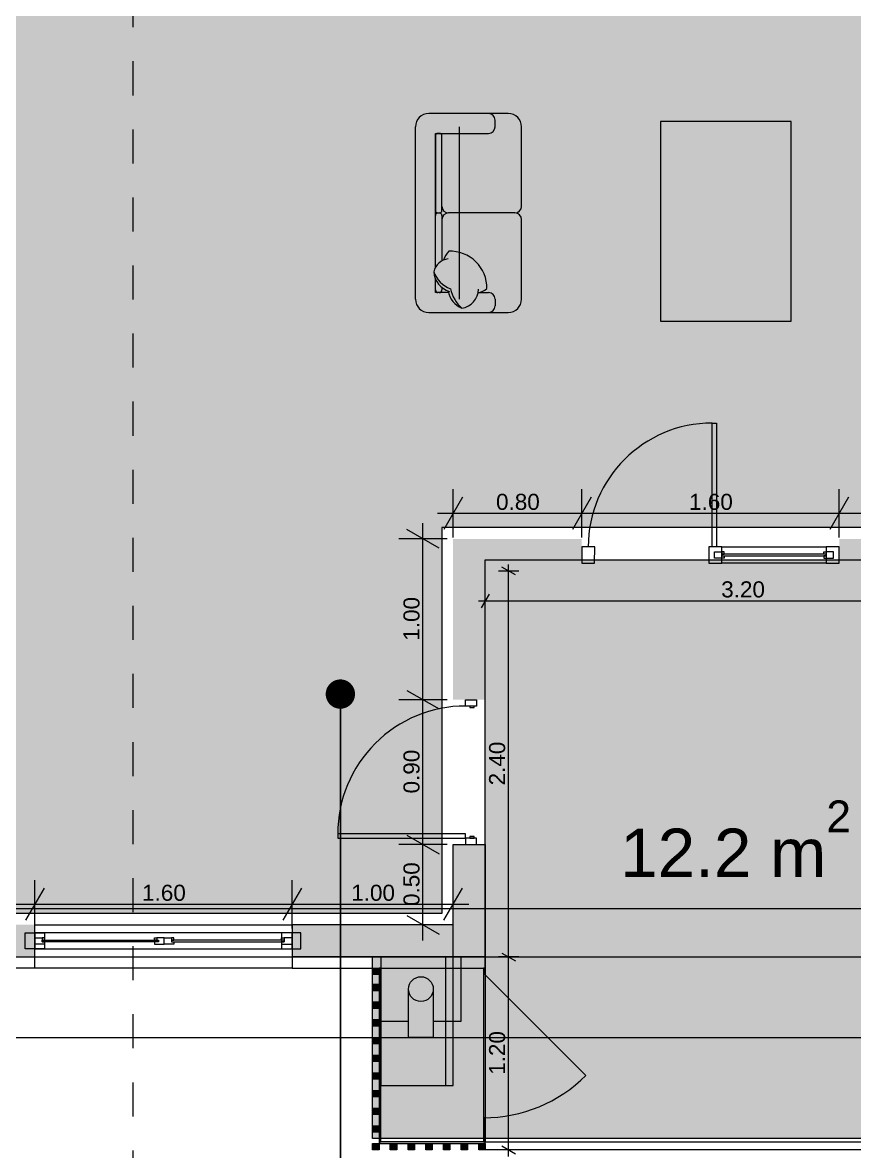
# Model space of a CAD drawing. Header units: millimetres. Extents: x 475616349 to 476941521, y 4620115302 to 4621446928.
# Drawn here: x 476519162 to 476524333, y 4620463601 to 4620470621 of the extents above; entities that cross this region are included whole.
import ezdxf

# ---------------------------------------------------------------- set-up
doc = ezdxf.new("R2010")
doc.units = ezdxf.units.MM
doc.header["$MEASUREMENT"] = 0
doc.set_wipeout_variables(frame=1)
doc.linetypes.add('Dashed', pattern=[423.333333, 211.666667, -211.666667])
doc.linetypes.add('Wipeout_Contour', pattern=[1000, 0, -1000])
for name, color, linetype, lineweight in [('2D Drafting - General_Pen_No__1_Pen_No__7', 7, 'Continuous', 0), ('2D Drafting - General_Pen_No__250_Pen_No__7_Pen_No__250', 7, 'Continuous', 0), ('2D Drafting - General_Pen_No__250_Pen_No__7_Pen_No__7', 7, 'Continuous', 0), ('2D Drafting - General_Pen_No__7_Pen_No__7_Pen_No__7', 7, 'Continuous', 0), ('Doors_Pen_No__7_Pen_No__7_Pen_No__7', 7, 'Continuous', 0), ('G-Anno-Nplt_Pen_No__151', 151, 'Continuous', 0), ('G-Anno-Nplt_Pen_No__255', 255, 'Continuous', 0), ('G-Anno-Nplt_Pen_No__4', 7, 'Continuous', 0), ('G-Anno-Nplt_Pen_No__7', 7, 'Continuous', 0), ('gegmebi_Pen_No__1_Pen_No__7', 7, 'Continuous', 0), ('kar-panjara_Pen_No__7_Pen_No__7_Pen_No__7', 7, 'Continuous', 0), ('New_0_Pen_No__7', 7, 'Continuous', 0), ('New_2D Drafting - General_Pen_No__250_Pen_No__7_Pen_No__255', 255, 'Continuous', 0), ('New_2D Drafting - General_Pen_No__2_Pen_No__250', 7, 'Continuous', 0), ('New_2D Drafting - General_Pen_No__30_Pen_No__9_Pen_No__9_Pen_No__255', 255, 'Continuous', 0), ('New_2D Drafting - General_Pen_No__30_Pen_No__9_Pen_No__9_Pen_No__7', 7, 'Continuous', 0), ('New_reg_nak_Pen_No__250', 7, 'Continuous', 0), ('New_reg_nak_Pen_No__7', 7, 'Continuous', 0), ('New_shenobebi_Pen_No__1', 1, 'Continuous', 0), ('New_Structural - Bearing_Pen_No__250', 7, 'Continuous', 0), ('New_zoma_Pen_No__1', 1, 'Continuous', 0), ('New_zoma_Pen_No__4', 7, 'Continuous', 0), ('New_zoma_Pen_No__7', 7, 'Continuous', 0), ('zoma_Pen_No__142', 142, 'Continuous', 0), ('zoma_Pen_No__4', 7, 'Continuous', 0), ('zoma_Pen_No__5_Pen_No__5', 5, 'Continuous', 0)]:
    doc.layers.add(name, color=color, linetype=linetype, lineweight=lineweight)
doc.layers.add('New_zoma', color=7, linetype='Continuous')
doc.layers.add('zoma', color=7, linetype='Continuous')
doc.styles.add('GENERATED_STYLE_1', font='arial.ttf')
doc.styles.add('GENERATED_STYLE_2', font='arial.ttf')
doc.dimstyles.new('GENERATED_STYLE__1', dxfattribs={"dimtxt": 200, "dimasz": 64.421331, "dimexe": 0.18, "dimexo": 3, "dimgap": 0.09, "dimtad": 1, "dimtih": 1, "dimtoh": 1, "dimlfac": 0.001, "dimzin": 0, "dimdsep": 46, "dimtxsty": 'GENERATED_STYLE_2', "dimblk": 'ARROWHEAD_2', "dimblk1": 'ARROWHEAD_2', "dimblk2": 'ARROWHEAD_2', "dimcen": 0.09, "dimclrd": 142, "dimclre": 142, "dimclrt": 142, "dimadec": 0, "dimazin": 0, "dimtfac": 1, "dimtdec": 4, "dimtmove": 0, "dimatfit": 3, "dimfxl": 1, "dimtolj": 1, "dimtzin": 0, "dimarcsym": 0})
doc.dimstyles.new('GENERATED_STYLE__18', dxfattribs={"dimtxt": 100, "dimasz": 64.421331, "dimexe": 0.18, "dimexo": 3, "dimgap": 0.09, "dimtad": 1, "dimtih": 1, "dimtoh": 1, "dimlfac": 0.001, "dimzin": 0, "dimdsep": 46, "dimtxsty": 'GENERATED_STYLE_1', "dimblk": 'ARROWHEAD_2', "dimblk1": 'ARROWHEAD_2', "dimblk2": 'ARROWHEAD_2', "dimcen": 0.09, "dimclrd": 7, "dimclre": 7, "dimclrt": 7, "dimadec": 0, "dimazin": 0, "dimtfac": 1, "dimtdec": 4, "dimtmove": 0, "dimatfit": 3, "dimfxl": 1, "dimtolj": 1, "dimtzin": 0, "dimarcsym": 0})
doc.dimstyles.new('GENERATED_STYLE__19', dxfattribs={"dimtxt": 100, "dimasz": 64.421331, "dimexe": 0.18, "dimexo": 3, "dimgap": 0.09, "dimtad": 1, "dimlfac": 0.001, "dimzin": 0, "dimdsep": 46, "dimtxsty": 'GENERATED_STYLE_1', "dimblk": 'ARROWHEAD_2', "dimblk1": 'ARROWHEAD_2', "dimblk2": 'ARROWHEAD_2', "dimcen": 0.09, "dimclrd": 7, "dimclre": 7, "dimclrt": 7, "dimadec": 0, "dimazin": 0, "dimtfac": 1, "dimtdec": 4, "dimtmove": 0, "dimatfit": 3, "dimfxl": 1, "dimtolj": 1, "dimtzin": 0, "dimarcsym": 0})
doc.dimstyles.new('GENERATED_STYLE__41', dxfattribs={"dimtxt": 100, "dimasz": 152, "dimexe": 0.18, "dimexo": 3, "dimgap": 0.09, "dimtad": 1, "dimtih": 1, "dimtoh": 1, "dimlfac": 0.001, "dimzin": 0, "dimdsep": 46, "dimtxsty": 'GENERATED_STYLE_2', "dimblk": 'ARROWHEAD_2', "dimblk1": 'ARROWHEAD_2', "dimblk2": 'ARROWHEAD_2', "dimcen": 0.09, "dimclrd": 7, "dimclre": 7, "dimclrt": 7, "dimadec": 0, "dimazin": 0, "dimtfac": 1, "dimtdec": 4, "dimtmove": 0, "dimatfit": 3, "dimfxl": 1, "dimtolj": 1, "dimtzin": 0, "dimarcsym": 0})
doc.dimstyles.new('GENERATED_STYLE__43', dxfattribs={"dimtxt": 100, "dimasz": 152, "dimexe": 0.18, "dimexo": 3, "dimgap": 0.09, "dimtad": 1, "dimlfac": 0.001, "dimzin": 0, "dimdsep": 46, "dimtxsty": 'GENERATED_STYLE_2', "dimblk": 'ARROWHEAD_2', "dimblk1": 'ARROWHEAD_2', "dimblk2": 'ARROWHEAD_2', "dimcen": 0.09, "dimclrd": 7, "dimclre": 7, "dimclrt": 7, "dimadec": 0, "dimazin": 0, "dimtfac": 1, "dimtdec": 4, "dimtmove": 0, "dimatfit": 3, "dimfxl": 1, "dimtolj": 1, "dimtzin": 0, "dimarcsym": 0})
doc.dimstyles.new('GENERATED_STYLE__47', dxfattribs={"dimtxt": 0.18, "dimasz": 364.8, "dimexe": 0.18, "dimexo": 0.0625, "dimgap": 0.09, "dimtad": 0, "dimtih": 1, "dimtoh": 1, "dimdec": 4, "dimzin": 0, "dimdsep": 46, "dimcen": 0.09, "dimadec": 0, "dimazin": 0, "dimtfac": 1, "dimtdec": 4, "dimtmove": 0, "dimatfit": 3, "dimldrblk": 'ARROWHEAD_11', "dimfxl": 1, "dimtolj": 1, "dimtzin": 0, "dimarcsym": 0})
doc.dimstyles.new('GENERATED_STYLE__53', dxfattribs={"dimtxt": 279.999995, "dimasz": 64.421331, "dimexe": 0.18, "dimexo": 3, "dimgap": 0.09, "dimtad": 1, "dimlfac": 0.001, "dimzin": 0, "dimdsep": 46, "dimtxsty": 'GENERATED_STYLE_1', "dimblk": 'ARROWHEAD_2', "dimblk1": 'ARROWHEAD_2', "dimblk2": 'ARROWHEAD_2', "dimcen": 0.09, "dimclrd": 1, "dimclre": 1, "dimclrt": 1, "dimadec": 0, "dimazin": 0, "dimtfac": 1, "dimtdec": 4, "dimtmove": 2, "dimatfit": 3, "dimfxl": 1, "dimtolj": 1, "dimtzin": 0, "dimarcsym": 0})

# ---------------------------------------------------------------- blocks, each defined once
blk = doc.blocks.new('*D1349', base_point=(476577134.1, 4620325125.7))
at = {"layer": 'New_zoma_Pen_No__4', "color": 7, "linetype": 'Continuous', "lineweight": 0, "transparency": 16777216}
for p, q in [((476522038.4, 4620466961), (476522038.4, 4620467088.2)), ((476525238.4, 4620466961), (476525238.4, 4620467088.2)), ((476521996.9, 4620467024.6), (476522038.4, 4620467024.6)), ((476522062.8, 4620467067), (476522013.9, 4620466982.2)), ((476522038.4, 4620467024.6), (476525238.4, 4620467024.6)), ((476525213.9, 4620466982.2), (476525262.8, 4620467067)), ((476525238.4, 4620467024.6), (476525279.8, 4620467024.6))]:
    blk.add_line(p, q, dxfattribs=at)
at = {"layer": 'New_zoma_Pen_No__7', "color": 7, "lineweight": 0, "transparency": 16777216, "insert": (476523505.3, 4620467044.6), "char_height": 100, "attachment_point": 7, "style": 'GENERATED_STYLE_1'}
blk.add_mtext('\\A1;{\\pql;\\fArial|b0|i0|c0|p34;3.20}', dxfattribs=at)
blk = doc.blocks.new('ARROWHEAD_2')
at = {"color": 0, "linetype": 'Continuous', "lineweight": 0}
for p, q in [((-0.378, -0.655), (0.378, 0.655)), ((0, 0), (-1, 0))]:
    blk.add_line(p, q, dxfattribs=at)
blk = doc.blocks.new('*D1378', base_point=(476577134.1, 4620325125.7))
at = {"layer": 'New_zoma_Pen_No__4', "color": 7, "linetype": 'Continuous', "lineweight": 0, "transparency": 16777216}
for p, q in [((476522247, 4620464810), (476522119.8, 4620464810)), ((476522141, 4620464834.4), (476522225.8, 4620464785.5)), ((476522183.4, 4620463610), (476522183.4, 4620464810)), ((476522247, 4620463610), (476522119.8, 4620463610)), ((476522141, 4620463634.5), (476522225.8, 4620463585.5)), ((476522183.4, 4620463568.6), (476522183.4, 4620463610))]:
    blk.add_line(p, q, dxfattribs=at)
at = {"layer": 'New_zoma_Pen_No__7', "color": 7, "lineweight": 0, "transparency": 16777216, "insert": (476522163.4, 4620464077), "char_height": 100, "attachment_point": 7, "rotation": 90, "style": 'GENERATED_STYLE_1'}
blk.add_mtext('\\A1;{\\pql;\\fArial|b0|i0|c0|p34;1.20}', dxfattribs=at)
blk = doc.blocks.new('*D1379', base_point=(476577134.1, 4620325125.7))
at = {"layer": 'New_zoma_Pen_No__4', "color": 7, "linetype": 'Continuous', "lineweight": 0, "transparency": 16777216}
for p, q in [((476522225.8, 4620467185.5), (476522141, 4620467234.4)), ((476522183.4, 4620467210), (476522183.4, 4620467251.4)), ((476522247, 4620467210), (476522119.8, 4620467210)), ((476522183.4, 4620464810), (476522183.4, 4620467210)), ((476522247, 4620464810), (476522119.8, 4620464810)), ((476522141, 4620464834.4), (476522225.8, 4620464785.5))]:
    blk.add_line(p, q, dxfattribs=at)
at = {"layer": 'New_zoma_Pen_No__7', "color": 7, "lineweight": 0, "transparency": 16777216, "insert": (476522163.4, 4620465876.9), "char_height": 100, "attachment_point": 7, "rotation": 90, "style": 'GENERATED_STYLE_1'}
blk.add_mtext('\\A1;{\\pql;\\fArial|b0|i0|c0|p34;2.40}', dxfattribs=at)
blk = doc.blocks.new('*D1388', base_point=(476577134.1, 4620325125.7))
at = {"layer": 'zoma_Pen_No__142', "color": 142, "linetype": 'Continuous', "lineweight": 0, "transparency": 16777216}
for p, q in [((476518438.4, 4620462402), (476518438.4, 4620462529.2)), ((476525338.4, 4620462402), (476525338.4, 4620462529.2)), ((476518462.8, 4620462508), (476518413.9, 4620462423.2)), ((476518438.4, 4620462465.6), (476525338.4, 4620462465.6)), ((476525362.8, 4620462508), (476525313.9, 4620462423.2))]:
    blk.add_line(p, q, dxfattribs=at)
at = {"layer": 'zoma_Pen_No__142', "color": 142, "lineweight": 0, "transparency": 16777216, "insert": (476521622.3, 4620462505.6), "char_height": 200, "attachment_point": 7, "style": 'GENERATED_STYLE_2'}
blk.add_mtext('\\A1;{\\pql;\\fArial CYR|b0|i0|c204|p34;6.90}', dxfattribs=at)
blk = doc.blocks.new('*D1925', base_point=(476577134.1, 4620325125.7))
at = {"layer": 'zoma_Pen_No__4', "color": 7, "linetype": 'Continuous', "lineweight": 0, "transparency": 16777216}
for p, q in [((476518638.4, 4620464987.8), (476518638.4, 4620465287.8)), ((476519238.1, 4620464987.8), (476519238.1, 4620465287.8)), ((476518696.1, 4620465237.8), (476518580.6, 4620465037.8)), ((476519295.9, 4620465237.8), (476519180.4, 4620465037.8)), ((476518540.6, 4620465137.8), (476518638.4, 4620465137.8)), ((476518638.4, 4620465137.8), (476519238.1, 4620465137.8))]:
    blk.add_line(p, q, dxfattribs=at)
at = {"layer": 'zoma_Pen_No__4', "color": 7, "lineweight": 0, "transparency": 16777216, "insert": (476518805.2, 4620465157.8), "char_height": 100, "attachment_point": 7, "style": 'GENERATED_STYLE_2'}
blk.add_mtext('\\A1;{\\pql;\\fArial CYR|b0|i0|c204|p34;0.60}', dxfattribs=at)
blk = doc.blocks.new('*D1926', base_point=(476577134.1, 4620325125.7))
at = {"layer": 'zoma_Pen_No__4', "color": 7, "linetype": 'Continuous', "lineweight": 0, "transparency": 16777216}
for p, q in [((476519238.1, 4620464987.8), (476519238.1, 4620465287.8)), ((476520838.2, 4620464987.8), (476520838.2, 4620465287.8)), ((476519295.9, 4620465237.8), (476519180.4, 4620465037.8)), ((476520895.9, 4620465237.8), (476520780.4, 4620465037.8)), ((476519238.1, 4620465137.8), (476520838.2, 4620465137.8))]:
    blk.add_line(p, q, dxfattribs=at)
at = {"layer": 'zoma_Pen_No__4', "color": 7, "lineweight": 0, "transparency": 16777216, "insert": (476519905.1, 4620465157.8), "char_height": 100, "attachment_point": 7, "style": 'GENERATED_STYLE_2'}
blk.add_mtext('\\A1;{\\pql;\\fArial CYR|b0|i0|c204|p34;1.60}', dxfattribs=at)
blk = doc.blocks.new('*D1927', base_point=(476577134.1, 4620325125.7))
at = {"layer": 'zoma_Pen_No__4', "color": 7, "linetype": 'Continuous', "lineweight": 0, "transparency": 16777216}
for p, q in [((476520838.2, 4620464987.8), (476520838.2, 4620465287.8)), ((476521838.4, 4620464987.8), (476521838.4, 4620465287.8)), ((476520895.9, 4620465237.8), (476520780.4, 4620465037.8)), ((476521780.6, 4620465037.8), (476521896.1, 4620465237.8)), ((476520838.2, 4620465137.8), (476521838.4, 4620465137.8)), ((476521838.4, 4620465137.8), (476521936.2, 4620465137.8))]:
    blk.add_line(p, q, dxfattribs=at)
at = {"layer": 'zoma_Pen_No__4', "color": 7, "lineweight": 0, "transparency": 16777216, "insert": (476521205.2, 4620465157.8), "char_height": 100, "attachment_point": 7, "style": 'GENERATED_STYLE_2'}
blk.add_mtext('\\A1;{\\pql;\\fArial CYR|b0|i0|c204|p34;1.00}', dxfattribs=at)
blk = doc.blocks.new('*D1928', base_point=(476577134.1, 4620325125.7))
at = {"layer": 'zoma_Pen_No__4', "color": 7, "linetype": 'Continuous', "lineweight": 0, "transparency": 16777216}
for p, q in [((476521551.1, 4620465567.7), (476521751.1, 4620465452.2)), ((476521801.1, 4620465510), (476521501.1, 4620465510)), ((476521651.1, 4620465010), (476521651.1, 4620465510)), ((476521551.1, 4620465067.7), (476521751.1, 4620464952.2)), ((476521801.1, 4620465010), (476521501.1, 4620465010)), ((476521651.1, 4620464912.2), (476521651.1, 4620465010))]:
    blk.add_line(p, q, dxfattribs=at)
at = {"layer": 'zoma_Pen_No__4', "color": 7, "lineweight": 0, "transparency": 16777216, "insert": (476521631.1, 4620465126.9), "char_height": 100, "attachment_point": 7, "rotation": 90, "style": 'GENERATED_STYLE_2'}
blk.add_mtext('\\A1;{\\pql;\\fArial CYR|b0|i0|c204|p34;0.50}', dxfattribs=at)
blk = doc.blocks.new('*D1929', base_point=(476577134.1, 4620325125.7))
at = {"layer": 'zoma_Pen_No__4', "color": 7, "linetype": 'Continuous', "lineweight": 0, "transparency": 16777216}
for p, q in [((476521551.1, 4620466467.7), (476521751.1, 4620466352.2)), ((476521801.1, 4620466410), (476521501.1, 4620466410)), ((476521651.1, 4620465510), (476521651.1, 4620466410)), ((476521551.1, 4620465567.7), (476521751.1, 4620465452.2)), ((476521801.1, 4620465510), (476521501.1, 4620465510))]:
    blk.add_line(p, q, dxfattribs=at)
at = {"layer": 'zoma_Pen_No__4', "color": 7, "lineweight": 0, "transparency": 16777216, "insert": (476521631.1, 4620465826.9), "char_height": 100, "attachment_point": 7, "rotation": 90, "style": 'GENERATED_STYLE_2'}
blk.add_mtext('\\A1;{\\pql;\\fArial CYR|b0|i0|c204|p34;0.90}', dxfattribs=at)
blk = doc.blocks.new('*D1930', base_point=(476577134.1, 4620325125.7))
at = {"layer": 'zoma_Pen_No__4', "color": 7, "linetype": 'Continuous', "lineweight": 0, "transparency": 16777216}
for p, q in [((476521651.1, 4620467410), (476521651.1, 4620467507.8)), ((476521751.1, 4620467352.2), (476521551.1, 4620467467.7)), ((476521801.1, 4620467410), (476521501.1, 4620467410)), ((476521651.1, 4620466410), (476521651.1, 4620467410)), ((476521551.1, 4620466467.7), (476521751.1, 4620466352.2)), ((476521801.1, 4620466410), (476521501.1, 4620466410))]:
    blk.add_line(p, q, dxfattribs=at)
at = {"layer": 'zoma_Pen_No__4', "color": 7, "lineweight": 0, "transparency": 16777216, "insert": (476521631.1, 4620466776.9), "char_height": 100, "attachment_point": 7, "rotation": 90, "style": 'GENERATED_STYLE_2'}
blk.add_mtext('\\A1;{\\pql;\\fArial CYR|b0|i0|c204|p34;1.00}', dxfattribs=at)
blk = doc.blocks.new('*D1931', base_point=(476577134.1, 4620325125.7))
at = {"layer": 'zoma_Pen_No__4', "color": 7, "linetype": 'Continuous', "lineweight": 0, "transparency": 16777216}
for p, q in [((476521838.4, 4620467418.9), (476521838.4, 4620467718.9)), ((476522638.6, 4620467418.9), (476522638.6, 4620467718.9)), ((476521896.1, 4620467668.9), (476521780.6, 4620467468.9)), ((476522696.4, 4620467668.9), (476522580.9, 4620467468.9)), ((476521740.6, 4620467568.9), (476521838.4, 4620467568.9)), ((476521838.4, 4620467568.9), (476522638.6, 4620467568.9))]:
    blk.add_line(p, q, dxfattribs=at)
at = {"layer": 'zoma_Pen_No__4', "color": 7, "lineweight": 0, "transparency": 16777216, "insert": (476522105.5, 4620467588.9), "char_height": 100, "attachment_point": 7, "style": 'GENERATED_STYLE_2'}
blk.add_mtext('\\A1;{\\pql;\\fArial CYR|b0|i0|c204|p34;0.80}', dxfattribs=at)
blk = doc.blocks.new('*D1932', base_point=(476577134.1, 4620325125.7))
at = {"layer": 'zoma_Pen_No__4', "color": 7, "linetype": 'Continuous', "lineweight": 0, "transparency": 16777216}
for p, q in [((476522638.6, 4620467418.9), (476522638.6, 4620467718.9)), ((476524238.6, 4620467418.9), (476524238.6, 4620467718.9)), ((476522696.4, 4620467668.9), (476522580.9, 4620467468.9)), ((476524296.4, 4620467668.9), (476524180.9, 4620467468.9)), ((476522638.6, 4620467568.9), (476524238.6, 4620467568.9))]:
    blk.add_line(p, q, dxfattribs=at)
at = {"layer": 'zoma_Pen_No__4', "color": 7, "lineweight": 0, "transparency": 16777216, "insert": (476523305.6, 4620467588.9), "char_height": 100, "attachment_point": 7, "style": 'GENERATED_STYLE_2'}
blk.add_mtext('\\A1;{\\pql;\\fArial CYR|b0|i0|c204|p34;1.60}', dxfattribs=at)
blk = doc.blocks.new('*D1933', base_point=(476577134.1, 4620325125.7))
at = {"layer": 'zoma_Pen_No__4', "color": 7, "linetype": 'Continuous', "lineweight": 0, "transparency": 16777216}
for p, q in [((476524238.6, 4620467418.9), (476524238.6, 4620467718.9)), ((476525238.4, 4620467418.9), (476525238.4, 4620467718.9)), ((476524296.4, 4620467668.9), (476524180.9, 4620467468.9)), ((476525180.6, 4620467468.9), (476525296.1, 4620467668.9)), ((476524238.6, 4620467568.9), (476525238.4, 4620467568.9)), ((476525238.4, 4620467568.9), (476525336.2, 4620467568.9))]:
    blk.add_line(p, q, dxfattribs=at)
at = {"layer": 'zoma_Pen_No__4', "color": 7, "lineweight": 0, "transparency": 16777216, "insert": (476524605.5, 4620467588.9), "char_height": 100, "attachment_point": 7, "style": 'GENERATED_STYLE_2'}
blk.add_mtext('\\A1;{\\pql;\\fArial CYR|b0|i0|c204|p34;1.00}', dxfattribs=at)
blk = doc.blocks.new('ARROWHEAD_11')
at = {"color": 0, "linetype": 'Continuous', "lineweight": 0}
blk.add_line((0, 0), (-1, 0), dxfattribs=at)
at = {"color": 0, "linetype": 'Continuous', "lineweight": 0, "const_width": 0.25, "flags": 128}
blk.add_lwpolyline([(-0.125, 0, 1), (0.125, 0, 1)], format="xyb", close=True, dxfattribs=at)
blk = doc.blocks.new('*D2348', base_point=(476577134.1, 4620325125.7))
at = {"layer": 'New_zoma_Pen_No__1', "color": 1, "linetype": 'Continuous', "lineweight": 0, "transparency": 16777216}
for p, q in [((476539338.5, 4620464810), (476539338.5, 4620464851.4)), ((476539402.1, 4620464810), (476539274.9, 4620464810)), ((476539380.9, 4620464785.5), (476539296.1, 4620464834.4)), ((476539338.5, 4620458810.7), (476539338.5, 4620464810)), ((476539402.1, 4620458810.7), (476539274.9, 4620458810.7)), ((476539296.1, 4620458835.1), (476539380.9, 4620458786.2)), ((476539338.5, 4620458769.2), (476539338.5, 4620458810.7))]:
    blk.add_line(p, q, dxfattribs=at)
at = {"color": 254, "linetype": 'Wipeout_Contour', "lineweight": 0, "ltscale": 18579888275.40764, "transparency": 16777216}
blk.add_wipeout([(476539332.5, 4620462321.2), (476539332.5, 4620463166.2), (476538952.5, 4620463166.2), (476538952.5, 4620462321.2)], dxfattribs=at).dxf.layer = 'New_zoma'
at = {"layer": 'New_zoma_Pen_No__1', "color": 1, "lineweight": 0, "transparency": 16777216, "insert": (476539282.5, 4620462371.2), "char_height": 280, "attachment_point": 7, "rotation": 90, "style": 'GENERATED_STYLE_1'}
blk.add_mtext('\\A1;{\\pql;\\fArial|b0|i0|c0|p34;6.00}', dxfattribs=at)

msp = doc.modelspace()

# ---------------------------------------------------------------- hatches: boundary and pattern name
at = {"layer": '2D Drafting - General_Pen_No__250_Pen_No__7_Pen_No__7', "linetype": 'Continuous', "lineweight": 0}
for points in [[(476521838.366, 4620467409.974), (476522038.366, 4620467409.974), (476522038.366, 4620466409.972), (476521838.366, 4620466409.972)], [(476522038.366, 4620467209.974), (476522038.366, 4620467409.974), (476522638.639, 4620467409.974), (476522638.639, 4620467209.974)], [(476524238.637, 4620467209.974), (476525238.366, 4620467209.974), (476525238.366, 4620467409.974), (476524238.637, 4620467409.974)], [(476522038.366, 4620465509.973), (476522038.366, 4620464809.976), (476521838.366, 4620464809.976), (476521838.366, 4620465509.973)], [(476519238.149, 4620465009.976), (476519238.149, 4620464809.976), (476518638.366, 4620464809.976), (476518638.366, 4620465009.976)], [(476520838.151, 4620465009.976), (476520838.151, 4620464809.916), (476521838.366, 4620464809.916), (476521838.366, 4620465009.976)], [(476521388.368, 4620463660.005), (476521388.368, 4620464739.981), (476521378.368, 4620464739.981), (476521378.368, 4620463660.005)], [(476522038.368, 4620464739.976), (476522028.368, 4620464739.976), (476522028.368, 4620464709.976), (476522038.368, 4620464709.976)], [(476522038.368, 4620463809.976), (476522028.368, 4620463809.976), (476522028.368, 4620463660.027), (476522038.368, 4620463660.027)], [(476522038.273, 4620463660.005), (476521378.368, 4620463660.005), (476521378.368, 4620463650.005), (476522038.273, 4620463650.005)]]:
    msp.add_hatch(color=7, dxfattribs=at).paths.add_polyline_path(points)
at = {"layer": 'G-Anno-Nplt_Pen_No__151', "linetype": 'Continuous', "lineweight": 0, "true_color": 0x1f2f3f}
msp.add_hatch(color=169, dxfattribs=at).paths.add_polyline_path([(476518608.366, 4620476383.246), (476518608.366, 4620480439.979), (476522108.366, 4620480439.979), (476522108.366, 4620481539.976), (476525068.366, 4620481539.976), (476525068.366, 4620481339.975), (476525268.366, 4620481339.975), (476525268.366, 4620474979.976), (476525068.366, 4620474979.976), (476525068.366, 4620474679.976), (476524768.366, 4620474679.976), (476524768.366, 4620473818.957), (476525168.366, 4620473818.957), (476525168.366, 4620471479.975), (476525068.366, 4620471479.975), (476525068.366, 4620470939.976), (476525168.366, 4620470939.976), (476525168.366, 4620467479.974), (476521768.366, 4620467479.974), (476521768.366, 4620465079.976), (476518997.446, 4620465079.976), (476518997.446, 4620465580.105), (476518608.366, 4620465580.105), (476518608.366, 4620470939.976), (476518708.366, 4620470939.976), (476518708.366, 4620471479.976), (476518608.366, 4620471479.976), (476518608.366, 4620472767.267), (476518538.366, 4620472767.267), (476518538.366, 4620474509.976), (476518638.366, 4620474509.976), (476518638.366, 4620474759.976), (476518938.366, 4620474759.976), (476518938.366, 4620475780.994), (476518538.366, 4620475780.994), (476518538.366, 4620476383.246)])
at = {"layer": 'G-Anno-Nplt_Pen_No__255', "linetype": 'Continuous', "lineweight": 0, "true_color": 0x3f3f3f}
msp.add_hatch(color=250, dxfattribs=at).paths.add_polyline_path([(476521338.369, 4620464809.974), (476522038.366, 4620464809.974), (476522038.366, 4620467279.974), (476525238.366, 4620467279.974), (476525238.366, 4620465209.976), (476525138.366, 4620465209.976), (476525138.366, 4620464739.975), (476525138.366, 4620463679.992), (476521338.369, 4620463680.014)])
at = {"layer": 'New_2D Drafting - General_Pen_No__250_Pen_No__7_Pen_No__255', "linetype": 'Continuous', "lineweight": 0}
for points in [[(476521388.371, 4620464809.98), (476521888.371, 4620464809.976), (476521888.367, 4620464409.98), (476521715.382, 4620464409.982), (476521715.381, 4620464309.979), (476521561.355, 4620464309.98), (476521561.356, 4620464409.983), (476521388.367, 4620464409.985)], [(476521388.371, 4620464809.98), (476521838.371, 4620464809.98), (476521838.371, 4620464009.98), (476521388.371, 4620464009.98)]]:
    msp.add_hatch(color=255, dxfattribs=at).paths.add_polyline_path(points)
at = {"layer": 'New_2D Drafting - General_Pen_No__30_Pen_No__9_Pen_No__9_Pen_No__255', "linetype": 'Continuous', "lineweight": 0}
for points in [[(476521338.374, 4620464739.976), (476521378.374, 4620464739.976), (476521378.374, 4620464699.976), (476521338.374, 4620464699.976)], [(476521338.374, 4620464640.012), (476521378.374, 4620464640.012), (476521378.374, 4620464600.012), (476521338.374, 4620464600.012)], [(476521338.374, 4620464530.012), (476521378.374, 4620464530.012), (476521378.374, 4620464490.012), (476521338.374, 4620464490.012)], [(476521338.374, 4620464420.012), (476521378.374, 4620464420.012), (476521378.374, 4620464380.012), (476521338.374, 4620464380.012)], [(476521338.374, 4620464310.012), (476521378.374, 4620464310.012), (476521378.374, 4620464270.012), (476521338.374, 4620464270.012)], [(476521338.374, 4620464200.012), (476521378.374, 4620464200.012), (476521378.374, 4620464160.012), (476521338.374, 4620464160.012)], [(476521338.374, 4620464090.012), (476521378.374, 4620464090.012), (476521378.374, 4620464050.012), (476521338.374, 4620464050.012)], [(476521338.374, 4620463980.012), (476521378.374, 4620463980.012), (476521378.374, 4620463940.012), (476521338.374, 4620463940.012)], [(476521338.374, 4620463870.012), (476521378.374, 4620463870.012), (476521378.374, 4620463830.012), (476521338.374, 4620463830.012)], [(476521338.374, 4620463760.012), (476521378.374, 4620463760.012), (476521378.374, 4620463720.012), (476521338.374, 4620463720.012)], [(476521338.368, 4620463610.012), (476521338.368, 4620463650.012), (476521378.368, 4620463650.012), (476521378.368, 4620463610.012)], [(476521338.374, 4620463650.012), (476521378.374, 4620463650.012), (476521378.374, 4620463610.012), (476521338.374, 4620463610.012)], [(476521448.368, 4620463610.012), (476521448.368, 4620463650.012), (476521488.368, 4620463650.012), (476521488.368, 4620463610.012)], [(476521558.368, 4620463610.012), (476521558.368, 4620463650.012), (476521598.368, 4620463650.012), (476521598.368, 4620463610.012)], [(476521668.368, 4620463610.012), (476521668.368, 4620463650.012), (476521708.368, 4620463650.012), (476521708.368, 4620463610.012)], [(476521778.368, 4620463610.012), (476521778.368, 4620463650.012), (476521818.368, 4620463650.012), (476521818.368, 4620463610.012)], [(476521888.368, 4620463610.012), (476521888.368, 4620463650.012), (476521928.368, 4620463650.012), (476521928.368, 4620463610.012)], [(476521998.368, 4620463610.012), (476521998.368, 4620463650.012), (476522038.368, 4620463650.012), (476522038.368, 4620463610.012)]]:
    msp.add_hatch(color=255, dxfattribs=at).paths.add_polyline_path(points)

# ---------------------------------------------------------------- linework, layer by layer
at = {"layer": '2D Drafting - General_Pen_No__1_Pen_No__7', "color": 7, "linetype": 'Continuous', "lineweight": 0, "flags": 128}
msp.add_lwpolyline([(476518638.366, 4620464809.976), (476525138.366, 4620464809.976), (476525138.366, 4620465109.976), (476518638.366, 4620465109.976)], close=True, dxfattribs=at)
at = {"layer": '2D Drafting - General_Pen_No__250_Pen_No__7_Pen_No__250', "color": 7, "linetype": 'Continuous', "lineweight": 0, "flags": 128}
for points in [[(476522038.366, 4620465509.973), (476522038.366, 4620464809.976), (476521838.366, 4620464809.976), (476521838.366, 4620465509.973)], [(476520838.151, 4620465009.976), (476520838.151, 4620464809.916), (476521838.366, 4620464809.916), (476521838.366, 4620465009.976)], [(476521388.368, 4620463660.005), (476521388.368, 4620464739.981), (476521378.368, 4620464739.981), (476521378.368, 4620463660.005)], [(476522038.368, 4620464739.976), (476522028.368, 4620464739.976), (476522028.368, 4620464709.976), (476522038.368, 4620464709.976)], [(476522038.368, 4620463809.976), (476522028.368, 4620463809.976), (476522028.368, 4620463660.027), (476522038.368, 4620463660.027)], [(476522038.273, 4620463660.005), (476521378.368, 4620463660.005), (476521378.368, 4620463650.005), (476522038.273, 4620463650.005)]]:
    msp.add_lwpolyline(points, close=True, dxfattribs=at)
at = {"layer": '2D Drafting - General_Pen_No__7_Pen_No__7_Pen_No__7', "color": 7, "linetype": 'Continuous', "lineweight": 0, "flags": 128}
msp.add_lwpolyline([(476524158.633, 4620467259.893), (476523508.633, 4620467259.922), (476523508.637, 4620467359.861), (476524158.637, 4620467359.832)], close=True, dxfattribs=at)
at = {"layer": '2D Drafting - General_Pen_No__7_Pen_No__7_Pen_No__7', "color": 7, "linetype": 'Continuous', "lineweight": 0}
for centre, radius, start, end in [((476523448.948, 4620467359.874), 770.311, 89.9974687, 179.994289), ((476521915.942, 4620465576.15), 794.311, 89.9998034, 180.0014849)]:
    msp.add_arc(centre, radius, start, end, dxfattribs=at)
at = {"layer": 'Doors_Pen_No__7_Pen_No__7_Pen_No__7', "color": 7, "linetype": 'Continuous', "lineweight": 0, "flags": 128}
for points in [[(476523475.615, 4620467359.873), (476523448.948, 4620467359.874), (476523448.982, 4620468130.185), (476523475.649, 4620468130.184)], [(476521983.677, 4620466409.974), (476521983.678, 4620466370.463), (476521915.945, 4620466370.461), (476521915.944, 4620466409.972)], [(476521969.278, 4620466361.574), (476521969.278, 4620466370.463), (476521942.611, 4620466370.462), (476521942.611, 4620466361.573)], [(476521915.943, 4620465549.484), (476521915.942, 4620465576.15), (476521121.631, 4620465576.13), (476521121.631, 4620465549.463)], [(476521983.677, 4620465509.974), (476521983.676, 4620465549.485), (476521915.943, 4620465549.484), (476521915.944, 4620465509.973)], [(476521969.276, 4620465549.485), (476521969.276, 4620465558.374), (476521942.609, 4620465558.373), (476521942.609, 4620465549.484)]]:
    msp.add_lwpolyline(points, close=True, dxfattribs=at)
at = {"layer": 'G-Anno-Nplt_Pen_No__4', "color": 7, "linetype": 'Continuous', "lineweight": 0, "flags": 128}
msp.add_lwpolyline([(476525168.366, 4620470939.976), (476525168.366, 4620467479.974), (476521768.366, 4620467479.974), (476521768.366, 4620465079.976), (476518997.446, 4620465079.976), (476518997.446, 4620465580.105), (476518608.366, 4620465580.105), (476518608.366, 4620470939.976)], dxfattribs=at)
msp.add_lwpolyline([(476521338.369, 4620464809.974), (476522038.366, 4620464809.974), (476522038.366, 4620467279.974), (476525238.366, 4620467279.974), (476525238.366, 4620465209.976), (476525138.366, 4620465209.976), (476525138.366, 4620464739.975), (476525138.366, 4620463679.992), (476521338.369, 4620463680.014)], close=True, dxfattribs=at)
at = {"layer": 'gegmebi_Pen_No__1_Pen_No__7', "color": 7, "linetype": 'Continuous', "lineweight": 0, "flags": 128}
for points in [[(476521715.382, 4620464409.982), (476521888.367, 4620464409.98), (476521888.371, 4620464809.976), (476521388.371, 4620464809.98), (476521388.367, 4620464409.985), (476521561.356, 4620464409.983)], [(476521715.384, 4620464609.98), (476521715.381, 4620464309.979), (476521561.355, 4620464309.98), (476521561.358, 4620464609.982)]]:
    msp.add_lwpolyline(points, dxfattribs=at)
at = {"layer": 'kar-panjara_Pen_No__7_Pen_No__7_Pen_No__7', "color": 7, "linetype": 'Continuous', "lineweight": 0, "flags": 128}
for points in [[(476522638.633, 4620467259.942), (476522718.633, 4620467259.939), (476522718.637, 4620467359.939), (476522638.637, 4620467359.942)], [(476523428.633, 4620467259.865), (476523508.633, 4620467259.861), (476523508.637, 4620467359.861), (476523428.637, 4620467359.865)], [(476523463.636, 4620467329.863), (476523508.636, 4620467329.861), (476523508.635, 4620467314.861), (476523508.635, 4620467304.861), (476523523.635, 4620467304.86), (476523523.634, 4620467289.86), (476523463.634, 4620467289.863)], [(476523523.636, 4620467329.86), (476523508.636, 4620467329.861), (476523508.635, 4620467314.861), (476523523.635, 4620467314.86)], [(476524158.635, 4620467314.832), (476523508.635, 4620467314.861), (476523508.635, 4620467304.861), (476524158.635, 4620467304.832)], [(476524203.636, 4620467329.83), (476524158.636, 4620467329.832), (476524158.635, 4620467314.832), (476524158.635, 4620467304.832), (476524143.635, 4620467304.833), (476524143.634, 4620467289.833), (476524203.634, 4620467289.83)], [(476524143.636, 4620467329.833), (476524158.636, 4620467329.832), (476524158.635, 4620467314.832), (476524143.635, 4620467314.833)], [(476524158.633, 4620467259.893), (476524238.633, 4620467259.89), (476524238.637, 4620467359.89), (476524158.637, 4620467359.893)], [(476519297.824, 4620464859.55), (476519177.824, 4620464859.55), (476519177.824, 4620464959.55), (476519297.824, 4620464959.55)], [(476520838.151, 4620464959.549), (476519238.149, 4620464959.494), (476519238.149, 4620464859.549), (476520838.151, 4620464859.605)], [(476519238.149, 4620464929.434), (476519283.149, 4620464929.434), (476519283.149, 4620464914.434), (476519283.149, 4620464904.434), (476519297.824, 4620464904.434), (476519297.824, 4620464889.434), (476519238.149, 4620464889.434)], [(476519297.824, 4620464929.434), (476519283.149, 4620464929.434), (476519283.149, 4620464914.434), (476519297.824, 4620464914.434)], [(476519283.149, 4620464914.434), (476520006.989, 4620464914.434), (476520006.989, 4620464904.434), (476519283.149, 4620464904.434)], [(476520042.721, 4620464929.434), (476519997.721, 4620464929.434), (476519997.721, 4620464914.434), (476519997.721, 4620464904.434), (476519982.721, 4620464904.434), (476519982.721, 4620464889.434), (476520042.721, 4620464889.434)], [(476519982.721, 4620464929.434), (476519997.721, 4620464929.434), (476519997.721, 4620464914.434), (476519982.721, 4620464914.434)], [(476520042.721, 4620464929.434), (476520087.721, 4620464929.434), (476520087.721, 4620464914.434), (476520087.721, 4620464904.434), (476520102.721, 4620464904.434), (476520102.721, 4620464889.434), (476520042.721, 4620464889.434)], [(476520102.721, 4620464929.434), (476520087.721, 4620464929.434), (476520087.721, 4620464914.434), (476520102.721, 4620464914.434)], [(476520787.721, 4620464914.434), (476520087.721, 4620464914.434), (476520087.721, 4620464904.434), (476520787.721, 4620464904.434)], [(476520772.721, 4620464859.55), (476520892.721, 4620464859.55), (476520892.721, 4620464959.55), (476520772.721, 4620464959.55)], [(476520838.151, 4620464929.434), (476520787.721, 4620464929.434), (476520787.721, 4620464914.434), (476520787.721, 4620464904.434), (476520772.721, 4620464904.434), (476520772.721, 4620464889.434), (476520838.151, 4620464889.434)], [(476520772.721, 4620464929.434), (476520787.721, 4620464929.434), (476520787.721, 4620464914.434), (476520772.721, 4620464914.434)]]:
    msp.add_lwpolyline(points, close=True, dxfattribs=at)
at = {"layer": 'New_0_Pen_No__7', "color": 7, "linetype": 'Continuous', "lineweight": 0}
for p, q in [((476522181.878, 4620470055.599), (476521686.878, 4620470055.599)), ((476521875.859, 4620469973.099), (476521875.859, 4620468900.599)), ((476522099.378, 4620469973.099), (476522099.378, 4620470014.349)), ((476522099.378, 4620469973.099), (476522099.378, 4620470014.349)), ((476522264.378, 4620469478.099), (476522264.378, 4620469973.099)), ((476521728.128, 4620469097.253), (476521728.128, 4620469931.849)), ((476521728.128, 4620469097.253), (476521728.128, 4620469931.849)), ((476521728.128, 4620469931.849), (476522058.128, 4620469931.849)), ((476521728.128, 4620469931.849), (476522058.128, 4620469931.849)), ((476521728.128, 4620469915.349), (476521728.128, 4620469453.349)), ((476521752.878, 4620469931.849), (476521744.628, 4620469931.849)), ((476521769.378, 4620469453.349), (476521769.378, 4620469915.349)), ((476521728.128, 4620469097.253), (476521728.128, 4620469420.349)), ((476521744.628, 4620469436.849), (476521752.878, 4620469436.849)), ((476521744.628, 4620469436.849), (476521752.878, 4620469436.849)), ((476521769.378, 4620469420.349), (476521769.378, 4620469138.789)), ((476522223.128, 4620469436.849), (476521810.628, 4620469436.849)), ((476522264.378, 4620468900.599), (476522264.378, 4620469395.599)), ((476521728.128, 4620468958.349), (476521728.128, 4620469028.628)), ((476521728.128, 4620468941.849), (476521728.128, 4620469028.628)), ((476521809.194, 4620468941.849), (476521728.128, 4620468941.849)), ((476521752.878, 4620468941.849), (476521744.628, 4620468941.849)), ((476521769.378, 4620468973.328), (476521769.378, 4620468958.349)), ((476521994.217, 4620468941.849), (476522058.128, 4620468941.849)), ((476522099.378, 4620468900.599), (476522099.378, 4620468859.349)), ((476521686.878, 4620468818.099), (476522181.878, 4620468818.099))]:
    msp.add_line(p, q, dxfattribs=at)
msp.add_lwpolyline([(476521604.378, 4620468900.599), (476521604.378, 4620469973.099)], dxfattribs=at)
msp.add_lwpolyline([(476523126.97, 4620468764.506), (476523940.718, 4620468764.506), (476523940.718, 4620470005.211), (476523126.97, 4620470005.211)], close=True, dxfattribs=at)
for centre, radius, start, end in [((476521686.878, 4620469973.099), 82.5, 90, 180), ((476522058.128, 4620470014.349), 41.25, 0, 90), ((476522058.128, 4620470014.349), 41.25, 0, 90), ((476522181.878, 4620469973.099), 82.5, 0, 90), ((476522058.128, 4620469973.099), 41.25, 270, 0), ((476522058.128, 4620469973.099), 41.25, 270, 0), ((476521744.628, 4620469915.349), 16.5, 90, 180), ((476521752.878, 4620469915.349), 16.5, 0, 90), ((476521810.628, 4620469478.099), 41.25, 180, 270), ((476522222.45, 4620469478.777), 41.933, 270.9259714, 359.074028), ((476521744.628, 4620469453.349), 16.5, 180, 270), ((476521744.628, 4620469420.349), 16.5, 90, 180), ((476521752.878, 4620469453.349), 16.5, 270, 0), ((476521752.878, 4620469420.349), 16.5, 0, 90), ((476521810.628, 4620469395.599), 41.25, 90, 180), ((476522223.128, 4620469395.599), 41.25, 0, 90), ((476521907.571, 4620469105.433), 133.429, 135.5055255, 163.2207209), ((476521819.26, 4620468969.596), 229.452, 359.421067, 91.7149843), ((476521822.208, 4620469045.072), 107.582, 97.7680207, 165.8936052), ((476521888.84, 4620469134.398), 182.245, 200.2593797, 248.4317463), ((476521857.901, 4620469082.394), 140.47, 184.5331775, 252.7286369), ((476521744.628, 4620468958.349), 16.5, 180, 270), ((476521752.878, 4620468958.349), 16.5, 270, 0), ((476521950.509, 4620468978.398), 145.965, 190.6386662, 246.6848489), ((476522056.863, 4620469021.984), 241.848, 193.6491604, 227.2632286), ((476521872.443, 4620468967.036), 124.351, 279.3928452, 357.9328273), ((476521983.967, 4620469034.573), 93.376, 276.29025, 313.8883992), ((476522058.128, 4620468900.599), 41.25, 0, 90), ((476521686.878, 4620468900.599), 82.5, 180, 270), ((476522058.128, 4620468859.349), 41.25, 270, 0), ((476522181.878, 4620468900.599), 82.5, 270, 0)]:
    msp.add_arc(centre, radius, start, end, dxfattribs=at)
at = {"layer": 'New_2D Drafting - General_Pen_No__30_Pen_No__9_Pen_No__9_Pen_No__7', "color": 7, "linetype": 'Continuous', "lineweight": 0, "flags": 128}
for points in [[(476521338.374, 4620464739.976), (476521378.374, 4620464739.976), (476521378.374, 4620464699.976), (476521338.374, 4620464699.976)], [(476521338.374, 4620464640.012), (476521378.374, 4620464640.012), (476521378.374, 4620464600.012), (476521338.374, 4620464600.012)], [(476521338.374, 4620464530.012), (476521378.374, 4620464530.012), (476521378.374, 4620464490.012), (476521338.374, 4620464490.012)], [(476521338.374, 4620464420.012), (476521378.374, 4620464420.012), (476521378.374, 4620464380.012), (476521338.374, 4620464380.012)], [(476521338.374, 4620464310.012), (476521378.374, 4620464310.012), (476521378.374, 4620464270.012), (476521338.374, 4620464270.012)], [(476521338.374, 4620464200.012), (476521378.374, 4620464200.012), (476521378.374, 4620464160.012), (476521338.374, 4620464160.012)], [(476521338.374, 4620464090.012), (476521378.374, 4620464090.012), (476521378.374, 4620464050.012), (476521338.374, 4620464050.012)], [(476521338.374, 4620463980.012), (476521378.374, 4620463980.012), (476521378.374, 4620463940.012), (476521338.374, 4620463940.012)], [(476521338.374, 4620463870.012), (476521378.374, 4620463870.012), (476521378.374, 4620463830.012), (476521338.374, 4620463830.012)], [(476521338.374, 4620463760.012), (476521378.374, 4620463760.012), (476521378.374, 4620463720.012), (476521338.374, 4620463720.012)], [(476521338.368, 4620463610.012), (476521338.368, 4620463650.012), (476521378.368, 4620463650.012), (476521378.368, 4620463610.012)], [(476521338.374, 4620463650.012), (476521378.374, 4620463650.012), (476521378.374, 4620463610.012), (476521338.374, 4620463610.012)], [(476521448.368, 4620463610.012), (476521448.368, 4620463650.012), (476521488.368, 4620463650.012), (476521488.368, 4620463610.012)], [(476521558.368, 4620463610.012), (476521558.368, 4620463650.012), (476521598.368, 4620463650.012), (476521598.368, 4620463610.012)], [(476521668.368, 4620463610.012), (476521668.368, 4620463650.012), (476521708.368, 4620463650.012), (476521708.368, 4620463610.012)], [(476521778.368, 4620463610.012), (476521778.368, 4620463650.012), (476521818.368, 4620463650.012), (476521818.368, 4620463610.012)], [(476521888.368, 4620463610.012), (476521888.368, 4620463650.012), (476521928.368, 4620463650.012), (476521928.368, 4620463610.012)], [(476521998.368, 4620463610.012), (476521998.368, 4620463650.012), (476522038.368, 4620463650.012), (476522038.368, 4620463610.012)]]:
    msp.add_lwpolyline(points, close=True, dxfattribs=at)
at = {"layer": 'New_reg_nak_Pen_No__250', "color": 7, "linetype": 'Continuous', "lineweight": 0}
for p, q in [((476521792.893, 4620464009.98), (476521792.893, 4620464809.98)), ((476522028.368, 4620464709.976), (476522028.368, 4620463809.976))]:
    msp.add_line(p, q, dxfattribs=at)
at = {"layer": 'New_reg_nak_Pen_No__250', "color": 7, "linetype": 'Continuous', "lineweight": 0, "flags": 128}
msp.add_lwpolyline([(476521388.371, 4620464809.98), (476521388.371, 4620464009.98), (476521838.371, 4620464009.98), (476521838.371, 4620464809.98)], close=True, dxfattribs=at)
msp.add_lwpolyline([(476522038.366, 4620464809.977), (476522038.366, 4620463660.028), (476525138.366, 4620463660.028), (476525138.366, 4620464739.975), (476525188.366, 4620464739.975), (476525188.366, 4620463609.99), (476522038.366, 4620463610.02)], dxfattribs=at)
at = {"layer": 'New_reg_nak_Pen_No__250', "color": 7, "linetype": 'Continuous', "lineweight": 0}
msp.add_circle((476521638.371, 4620464609.98), 77.013, dxfattribs=at)
at = {"layer": 'New_reg_nak_Pen_No__7', "color": 7, "linetype": 'Continuous', "lineweight": 0, "flags": 128}
for points in [[(476520838.151, 4620465009.976), (476520838.151, 4620464739.976), (476519238.149, 4620464739.976), (476519238.149, 4620465009.976)], [(476520838.151, 4620464739.976), (476522038.366, 4620464739.976), (476522038.366, 4620464809.974), (476520838.151, 4620464809.974)]]:
    msp.add_lwpolyline(points, close=True, dxfattribs=at)
msp.add_lwpolyline([(476519238.149, 4620464739.976), (476518708.366, 4620464739.976), (476518708.366, 4620464809.976), (476518708.366, 4620464039.976), (476514838.366, 4620464039.976), (476514838.366, 4620464109.976)], dxfattribs=at)
at = {"layer": 'New_shenobebi_Pen_No__1', "color": 1, "linetype": 'Dashed', "lineweight": 0}
msp.add_lwpolyline([(476519850.626, 4620461278.346), (476519850.626, 4620486107.212)], dxfattribs=at)
at = {"layer": 'New_Structural - Bearing_Pen_No__250', "color": 7, "linetype": 'Continuous', "lineweight": 0}
msp.add_line((476522028.356, 4620464709.976), (476522664.755, 4620464073.577), dxfattribs=at)
msp.add_arc((476522028.368, 4620464709.965), 899.988, 270, 315, dxfattribs=at)
at = {"layer": 'zoma_Pen_No__5_Pen_No__5', "color": 5, "linetype": 'Continuous', "lineweight": 0}
msp.add_line((476493657.815, 4620464309.976), (476543544.196, 4620464309.976), dxfattribs=at)
msp.add_line((476493657.815, 4620464309.976), (476543544.196, 4620464309.976), dxfattribs=at)

# ---------------------------------------------------------------- texts
at = {"layer": 'G-Anno-Nplt_Pen_No__7', "color": 7, "lineweight": 0, "insert": (476522877.424, 4620465308.131), "char_height": 300, "attachment_point": 7, "style": 'GENERATED_STYLE_1'}
msp.add_mtext('{\\fArial|b0|i0|c0|p34;12.2 m{\\H0.66x;\\S2^  ;}}', dxfattribs=at)

# ---------------------------------------------------------------- dimensions: what is measured, and where the dimension line sits
at = {"layer": 'New_zoma', "color": 7, "linetype": 'Continuous', "lineweight": 0}
for base, p1, p2, picture, middle in [((476522183.394, 4620467209.974), (476518708.366, 4620464809.976), (476522038.366, 4620467209.974), '*D1379', (476522113.394, 4620466006.829)), ((476522183.394, 4620464809.976), (476522038.368, 4620463610.012), (476518708.366, 4620464809.976), '*D1378', (476522113.394, 4620464206.847))]:
    dim = msp.add_linear_dim(base=base, p1=p1, p2=p2, angle=90, dimstyle='GENERATED_STYLE__19', dxfattribs=at)
    dim.commit()
    dim.dimension.update_dxf_attribs({"geometry": picture, "text_midpoint": middle, "dimtype": 160, "text_rotation": 90})
dim = msp.add_linear_dim(base=(476525238.366, 4620467024.601), p1=(476522038.366, 4620467209.974), p2=(476525238.366, 4620467209.974), dimstyle='GENERATED_STYLE__18', dxfattribs=at)
dim.commit()
dim.dimension.update_dxf_attribs({"geometry": '*D1349', "text_midpoint": (476523635.22, 4620467094.601), "dimtype": 160})
at = {"layer": 'zoma', "color": 7, "linetype": 'Continuous', "lineweight": 0}
for base, p1, p2, picture, middle in [((476522638.639, 4620467568.935), (476521838.366, 4620467409.974), (476522638.639, 4620467409.974), '*D1931', (476522235.356, 4620467638.935)), ((476524238.637, 4620467568.935), (476522638.639, 4620467409.974), (476524238.637, 4620467409.974), '*D1932', (476523435.492, 4620467638.935)), ((476525238.366, 4620467568.935), (476524238.637, 4620467409.974), (476525238.366, 4620467409.974), '*D1933', (476524735.355, 4620467638.935)), ((476519238.149, 4620465137.809), (476518638.366, 4620465009.976), (476519238.149, 4620465009.976), '*D1925', (476518935.111, 4620465207.809)), ((476520838.151, 4620465137.809), (476519238.149, 4620465009.976), (476520838.151, 4620465009.976), '*D1926', (476520035.003, 4620465207.809)), ((476521838.366, 4620465137.809), (476520838.151, 4620465009.976), (476521838.366, 4620465009.976), '*D1927', (476521335.112, 4620465207.809))]:
    dim = msp.add_linear_dim(base=base, p1=p1, p2=p2, dimstyle='GENERATED_STYLE__41', dxfattribs=at)
    dim.commit()
    dim.dimension.update_dxf_attribs({"geometry": picture, "text_midpoint": middle, "dimtype": 160})
for base, p1, p2, picture, middle in [((476521651.06, 4620467409.974), (476522038.366, 4620466409.972), (476521838.366, 4620467409.974), '*D1930', (476521581.06, 4620466906.827)), ((476521651.06, 4620466409.972), (476522038.366, 4620465509.973), (476522038.366, 4620466409.972), '*D1929', (476521581.06, 4620465956.826)), ((476521651.06, 4620465509.973), (476521838.366, 4620465009.976), (476522038.366, 4620465509.973), '*D1928', (476521581.06, 4620465256.828))]:
    dim = msp.add_linear_dim(base=base, p1=p1, p2=p2, angle=90, dimstyle='GENERATED_STYLE__43', dxfattribs=at)
    dim.commit()
    dim.dimension.update_dxf_attribs({"geometry": picture, "text_midpoint": middle, "dimtype": 160, "text_rotation": 90})
at = {"layer": 'zoma', "color": 142, "linetype": 'Continuous', "lineweight": 0}
dim = msp.add_linear_dim(base=(476525338.366, 4620462465.608), p1=(476518438.366, 4620464104.304), p2=(476525338.366, 4620464104.304), dimstyle='GENERATED_STYLE__1', dxfattribs=at)
dim.commit()
dim.dimension.update_dxf_attribs({"geometry": '*D1388', "text_midpoint": (476521882.073, 4620462605.608), "dimtype": 160})

# ---------------------------------------------------------------- leaders
at = {"layer": 'New_2D Drafting - General_Pen_No__2_Pen_No__250', "color": 7, "linetype": 'Continuous', "lineweight": 0, "annotation_type": 0, "has_hookline": 1, "hookline_direction": 0, "text_width": 1933.333}
msp.add_leader([(476521137.803, 4620466444.767), (476521137.803, 4620458986.632), (476522237.713, 4620458986.632)], dimstyle='GENERATED_STYLE__47', dxfattribs=at)

# ---------------------------------------------------------------- next in the draw order: dimensions: what is measured, and where the dimension line sits
at = {"layer": 'New_zoma', "color": 1, "linetype": 'Continuous', "lineweight": 0}
dim = msp.add_linear_dim(base=(476539338.508, 4620464809.976), p1=(476521937.253, 4620458810.677), p2=(476521938.316, 4620464809.976), angle=90, dimstyle='GENERATED_STYLE__53', dxfattribs=at)
dim.commit()
dim.dimension.update_dxf_attribs({"geometry": '*D2348', "text_midpoint": (476539142.508, 4620462734.906), "dimtype": 160, "text_rotation": 90})

doc.saveas('drawing.dxf')
